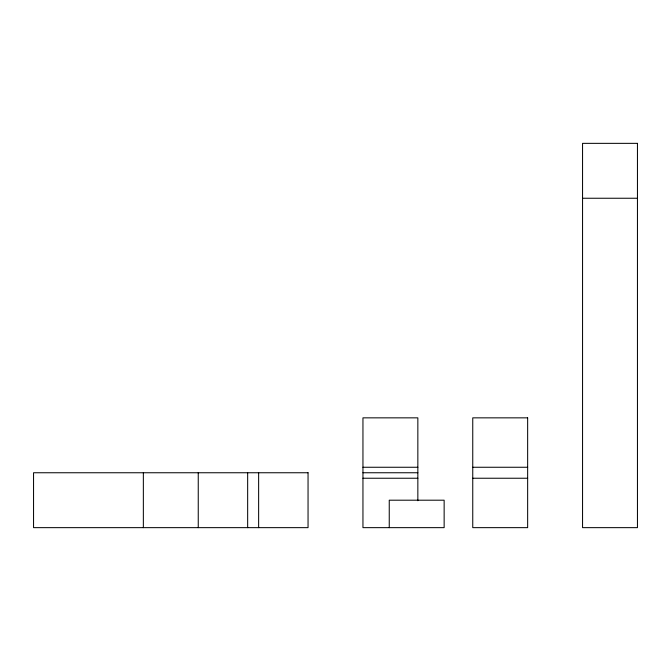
<?xml version="1.0" encoding="UTF-8"?>
<svg xmlns="http://www.w3.org/2000/svg" width="671" height="671" viewBox="0 0 671 671"><rect width="100%" height="100%" fill="white"/><g stroke="black" fill="none" stroke-linecap="round" stroke-linejoin="round"><path stroke-width="1.01" d="M582.554 198.247L637.45 198.247M362.952 467.259L417.848 467.259M472.753 467.259L527.649 467.259M362.952 472.753L417.848 472.753M362.952 478.238L417.848 478.238M472.753 478.238L527.649 478.238M417.848 500.717L417.848 417.848L362.952 417.848L362.952 527.649L444.143 527.649L444.143 500.197L389.247 500.197L389.247 527.649M258.637 472.753L258.637 527.649M247.658 472.753L247.658 527.649M198.247 472.753L198.247 527.649M143.351 472.753L143.351 527.649M637.45 143.351L582.554 143.351L582.554 527.649L637.45 527.649L637.45 143.351M527.649 417.848L472.753 417.848L472.753 527.649L527.649 527.649L527.649 417.848M308.048 472.753L33.55 472.753L33.55 527.649L308.048 527.649L308.048 472.753"/></g></svg>
